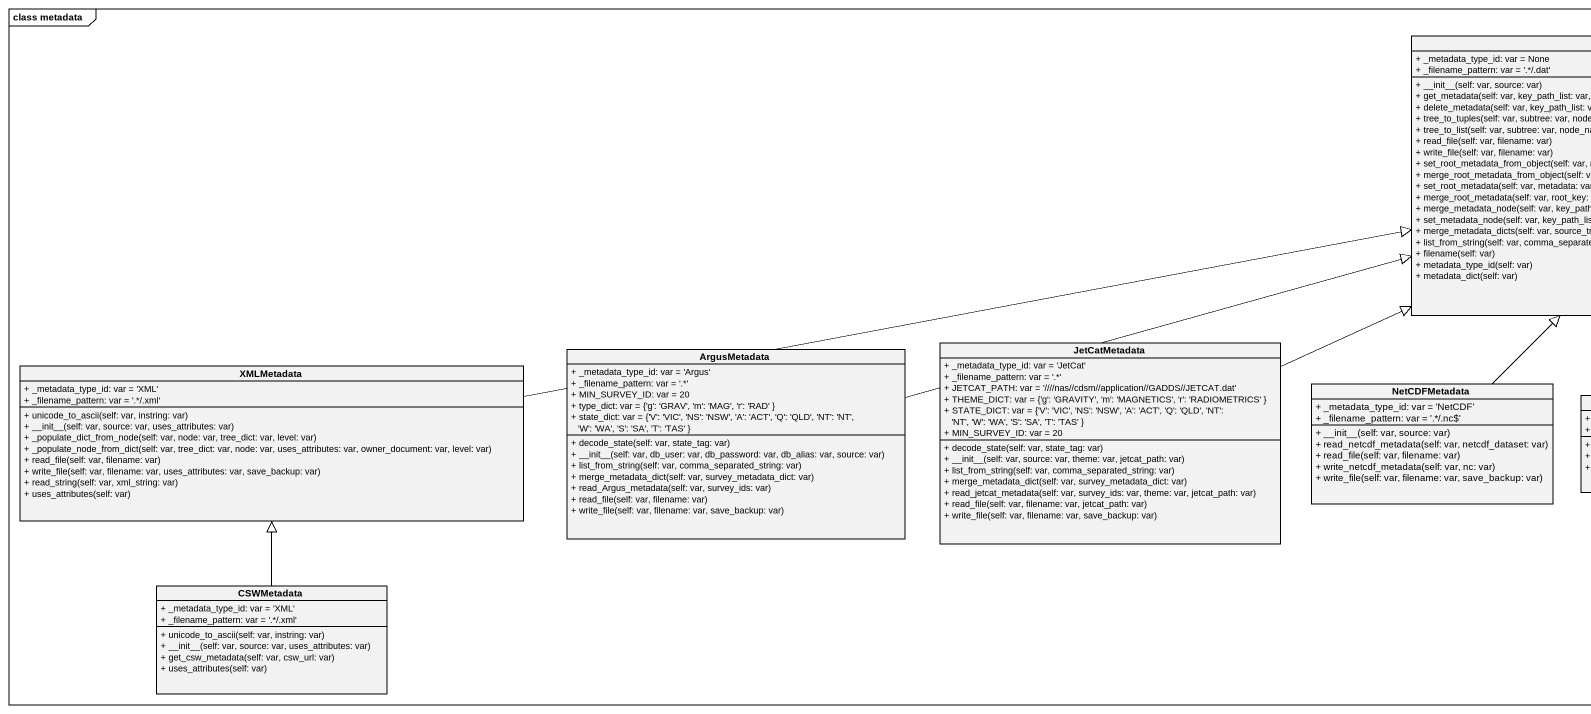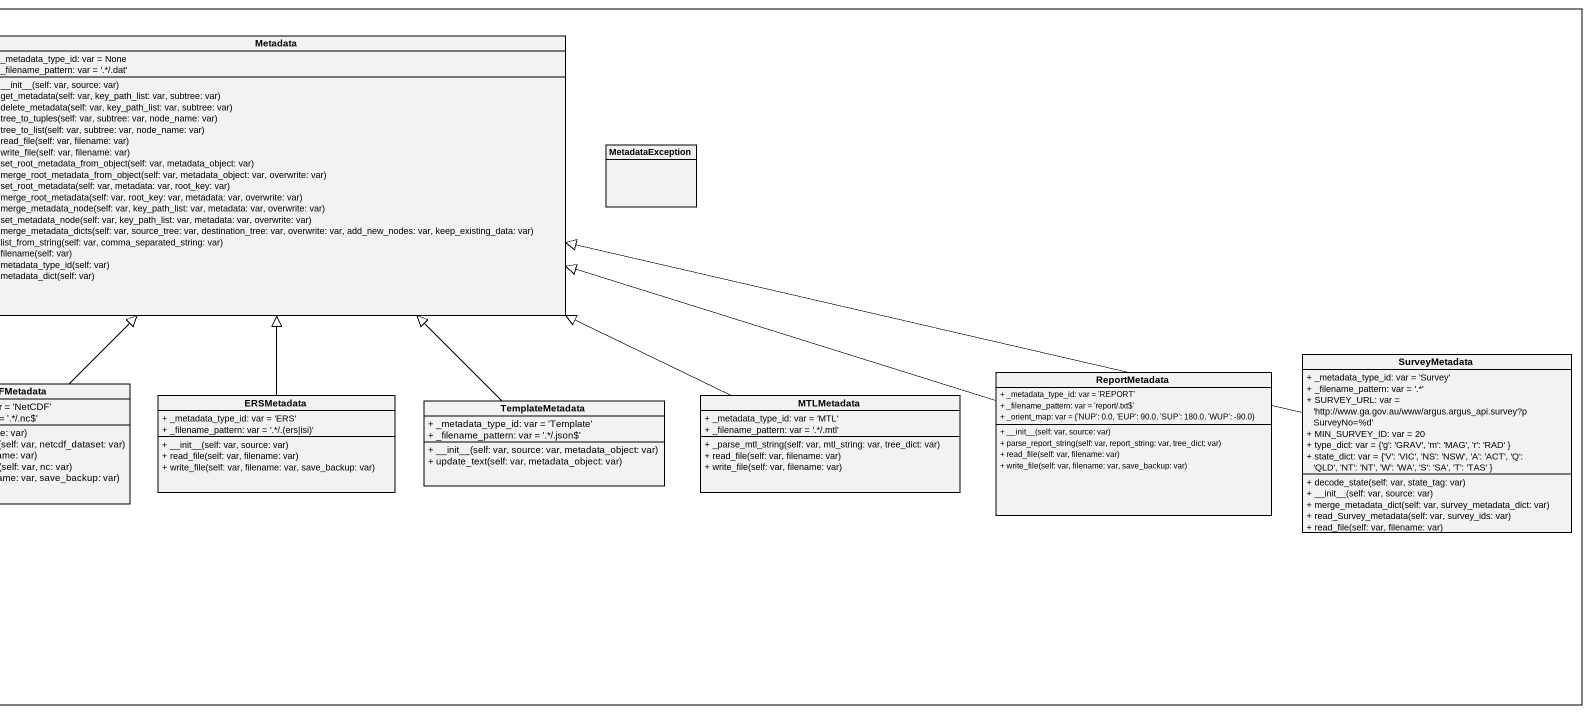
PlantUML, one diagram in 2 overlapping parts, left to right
@startuml
mainframe class metadata
hide circle
hide empty members
skinparam classAttributeIconSize 0
class Metadata {
  + _metadata_type_id: var = None
  + _filename_pattern: var = '.*/.dat'
  + ~__init~__(self: var, source: var)
  + get_metadata(self: var, key_path_list: var, subtree: var)
  + delete_metadata(self: var, key_path_list: var, subtree: var)
  + tree_to_tuples(self: var, subtree: var, node_name: var)
  + tree_to_list(self: var, subtree: var, node_name: var)
  + read_file(self: var, filename: var)
  + write_file(self: var, filename: var)
  + set_root_metadata_from_object(self: var, metadata_object: var)
  + merge_root_metadata_from_object(self: var, metadata_object: var, overwrite: var)
  + set_root_metadata(self: var, metadata: var, root_key: var)
  + merge_root_metadata(self: var, root_key: var, metadata: var, overwrite: var)
  + merge_metadata_node(self: var, key_path_list: var, metadata: var, overwrite: var)
  + set_metadata_node(self: var, key_path_list: var, metadata: var, overwrite: var)
  + merge_metadata_dicts(self: var, source_tree: var, destination_tree: var, overwrite: var, add_new_nodes: var, keep_existing_data: var)
  + list_from_string(self: var, comma_separated_string: var)
  + filename(self: var)
  + metadata_type_id(self: var)
  + metadata_dict(self: var)
}
class MetadataException
class ArgusMetadata {
  + _metadata_type_id: var = 'Argus'
  + _filename_pattern: var = '.*'
  + MIN_SURVEY_ID: var = 20
  + type_dict: var = {'g': 'GRAV', 'm': 'MAG', 'r': 'RAD' }
  + state_dict: var = {'V': 'VIC', 'NS': 'NSW', 'A': 'ACT', 'Q': 'QLD', 'NT': 'NT', 'W': 'WA', 'S': 'SA', 'T': 'TAS' }
  + decode_state(self: var, state_tag: var)
  + ~__init~__(self: var, db_user: var, db_password: var, db_alias: var, source: var)
  + list_from_string(self: var, comma_separated_string: var)
  + merge_metadata_dict(self: var, survey_metadata_dict: var)
  + read_Argus_metadata(self: var, survey_ids: var)
  + read_file(self: var, filename: var)
  + write_file(self: var, filename: var, save_backup: var)
}
class JetCatMetadata {
  + _metadata_type_id: var = 'JetCat'
  + _filename_pattern: var = '.*'
  + JETCAT_PATH: var = '~//~//nas~//cdsm~//application~//GADDS~//JETCAT.dat'
  + THEME_DICT: var = {'g': 'GRAVITY', 'm': 'MAGNETICS', 'r': 'RADIOMETRICS' }
  + STATE_DICT: var = {'V': 'VIC', 'NS': 'NSW', 'A': 'ACT', 'Q': 'QLD', 'NT': 'NT', 'W': 'WA', 'S': 'SA', 'T': 'TAS' }
  + MIN_SURVEY_ID: var = 20
  + decode_state(self: var, state_tag: var)
  + ~__init~__(self: var, source: var, theme: var, jetcat_path: var)
  + list_from_string(self: var, comma_separated_string: var)
  + merge_metadata_dict(self: var, survey_metadata_dict: var)
  + read_jetcat_metadata(self: var, survey_ids: var, theme: var, jetcat_path: var)
  + read_file(self: var, filename: var, jetcat_path: var)
  + write_file(self: var, filename: var, save_backup: var)
}
class SurveyMetadata {
  + _metadata_type_id: var = 'Survey'
  + _filename_pattern: var = '.*'
  + SURVEY_URL: var = 'http://www.ga.gov.au/www/argus.argus_api.survey?pSurveyNo=%d'
  + MIN_SURVEY_ID: var = 20
  + type_dict: var = {'g': 'GRAV', 'm': 'MAG', 'r': 'RAD' }
  + state_dict: var = {'V': 'VIC', 'NS': 'NSW', 'A': 'ACT', 'Q': 'QLD', 'NT': 'NT', 'W': 'WA', 'S': 'SA', 'T': 'TAS' }
  + decode_state(self: var, state_tag: var)
  + ~__init~__(self: var, source: var)
  + merge_metadata_dict(self: var, survey_metadata_dict: var)
  + read_Survey_metadata(self: var, survey_ids: var)
  + read_file(self: var, filename: var)
}
class XMLMetadata {
  + _metadata_type_id: var = 'XML'
  + _filename_pattern: var = '.*/.xml'
  + unicode_to_ascii(self: var, instring: var)
  + ~__init~__(self: var, source: var, uses_attributes: var)
  + _populate_dict_from_node(self: var, node: var, tree_dict: var, level: var)
  + _populate_node_from_dict(self: var, tree_dict: var, node: var, uses_attributes: var, owner_document: var, level: var)
  + read_file(self: var, filename: var)
  + write_file(self: var, filename: var, uses_attributes: var, save_backup: var)
  + read_string(self: var, xml_string: var)
  + uses_attributes(self: var)
}
class NetCDFMetadata {
  + _metadata_type_id: var = 'NetCDF'
  + _filename_pattern: var = '.*/.nc$'
  + ~__init~__(self: var, source: var)
  + read_netcdf_metadata(self: var, netcdf_dataset: var)
  + read_file(self: var, filename: var)
  + write_netcdf_metadata(self: var, nc: var)
  + write_file(self: var, filename: var, save_backup: var)
}
class ERSMetadata {
  + _metadata_type_id: var = 'ERS'
  {field} + _filename_pattern: var = '.*/.(ers|isi)'
  + ~__init~__(self: var, source: var)
  + read_file(self: var, filename: var)
  + write_file(self: var, filename: var, save_backup: var)
}
class MTLMetadata {
  + _metadata_type_id: var = 'MTL'
  + _filename_pattern: var = '.*/.mtl'
  + _parse_mtl_string(self: var, mtl_string: var, tree_dict: var)
  + read_file(self: var, filename: var)
  + write_file(self: var, filename: var)
}
class ReportMetadata {
  + _metadata_type_id: var = 'REPORT'
  + _filename_pattern: var = 'report/.txt$'
  + _orient_map: var = {'NUP': 0.0, 'EUP': 90.0, 'SUP': 180.0, 'WUP': -90.0}
  + ~__init~__(self: var, source: var)
  + parse_report_string(self: var, report_string: var, tree_dict: var)
  + read_file(self: var, filename: var)
  + write_file(self: var, filename: var, save_backup: var)
}
class TemplateMetadata {
  + _metadata_type_id: var = 'Template'
  + _filename_pattern: var = '.*/.json$'
  + ~__init~__(self: var, source: var, metadata_object: var)
  + update_text(self: var, metadata_object: var)
}
class CSWMetadata {
  + _metadata_type_id: var = 'XML'
  + _filename_pattern: var = '.*/.xml'
  + unicode_to_ascii(self: var, instring: var)
  + ~__init~__(self: var, source: var, uses_attributes: var)
  + get_csw_metadata(self: var, csw_url: var)
  + uses_attributes(self: var)
}
ArgusMetadata -right-|> Metadata
JetCatMetadata -right-|> Metadata
SurveyMetadata -left-|> Metadata
XMLMetadata -right-|> Metadata
NetCDFMetadata -up-|> Metadata
ERSMetadata -up-|> Metadata
MTLMetadata -left-|> Metadata
ReportMetadata -left-|> Metadata
TemplateMetadata -up-|> Metadata
CSWMetadata -up-|> XMLMetadata
@enduml
